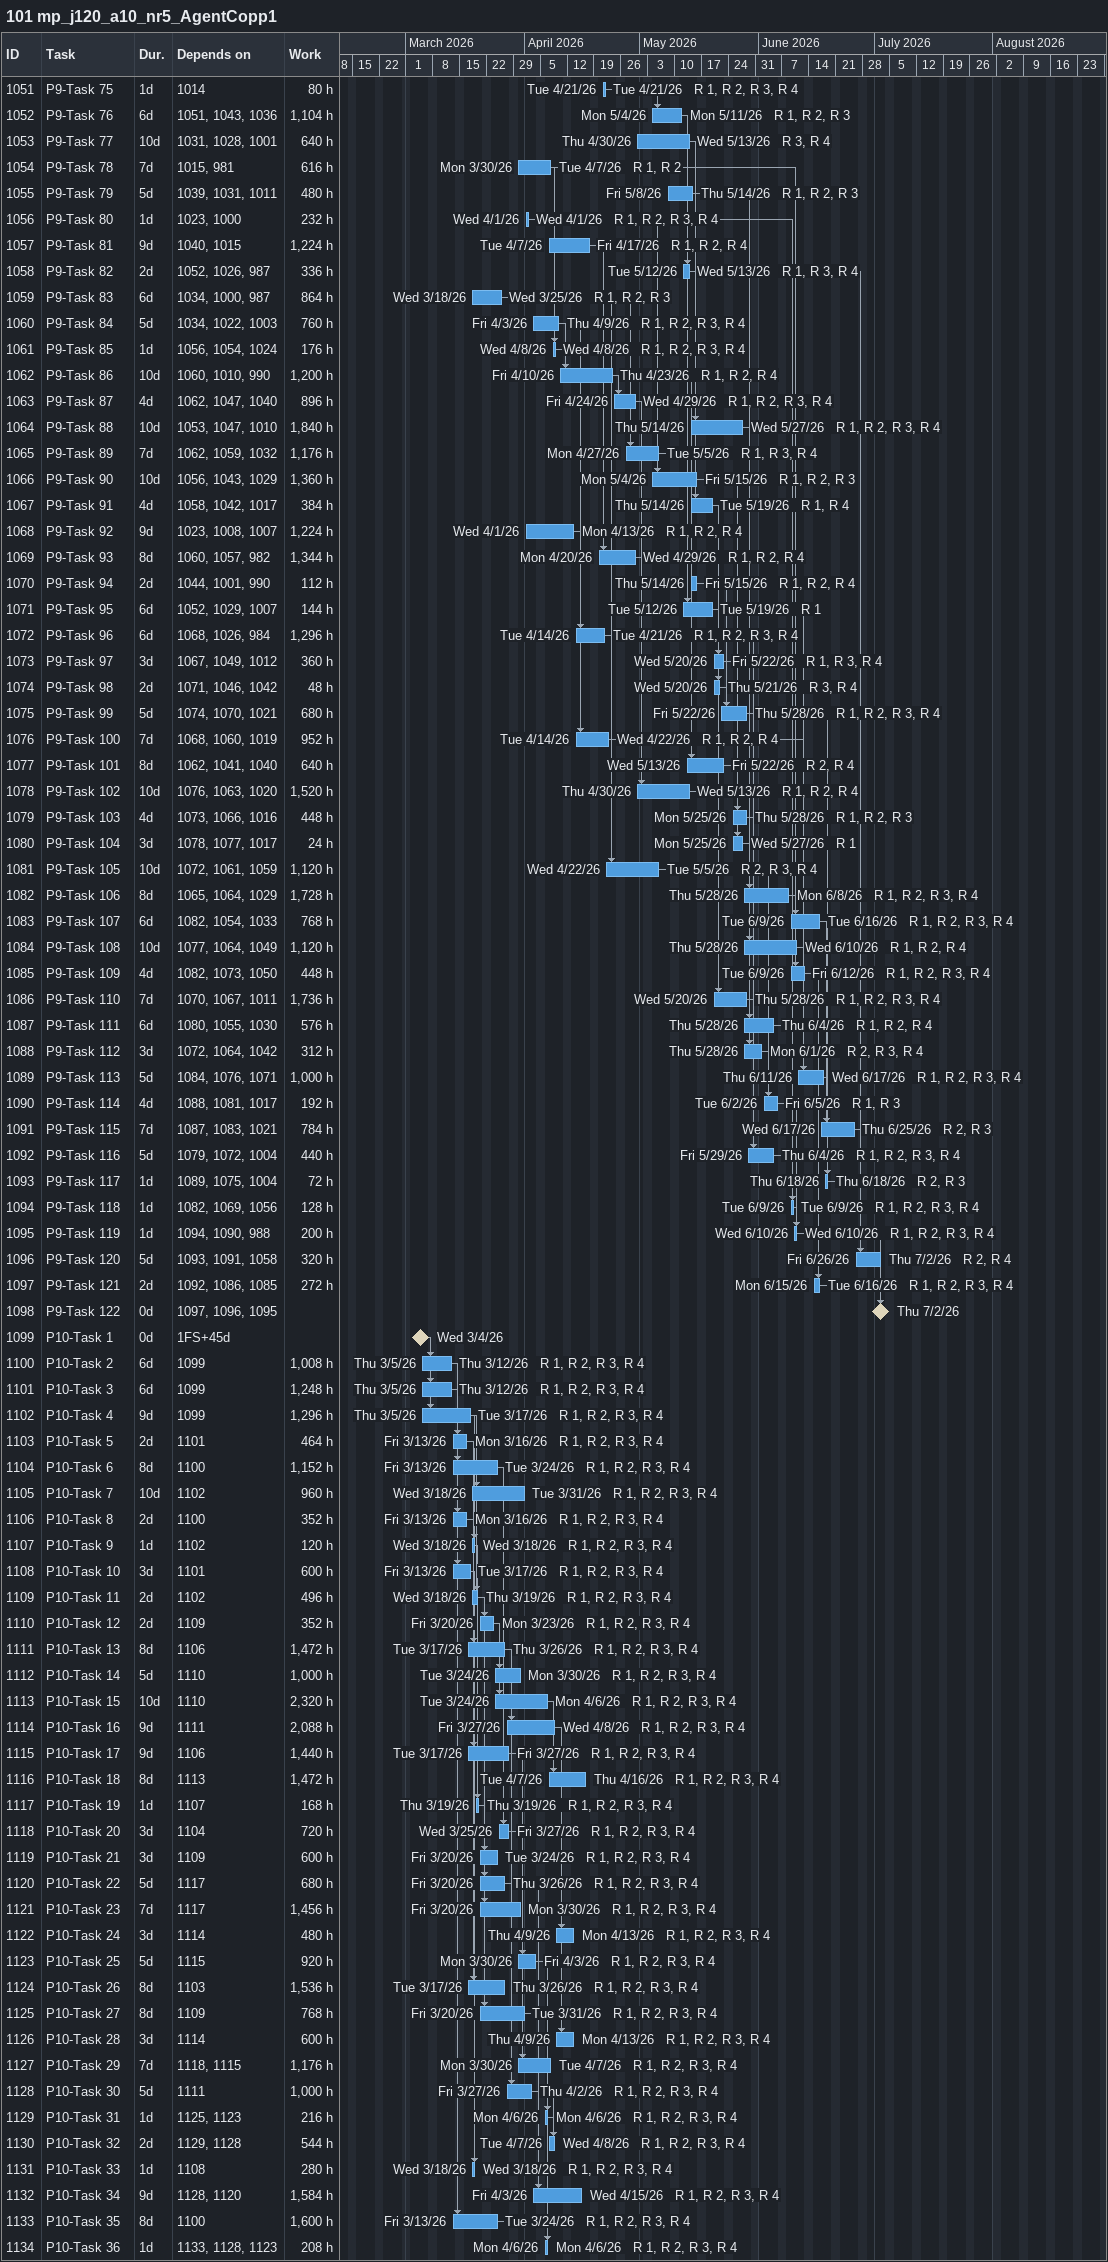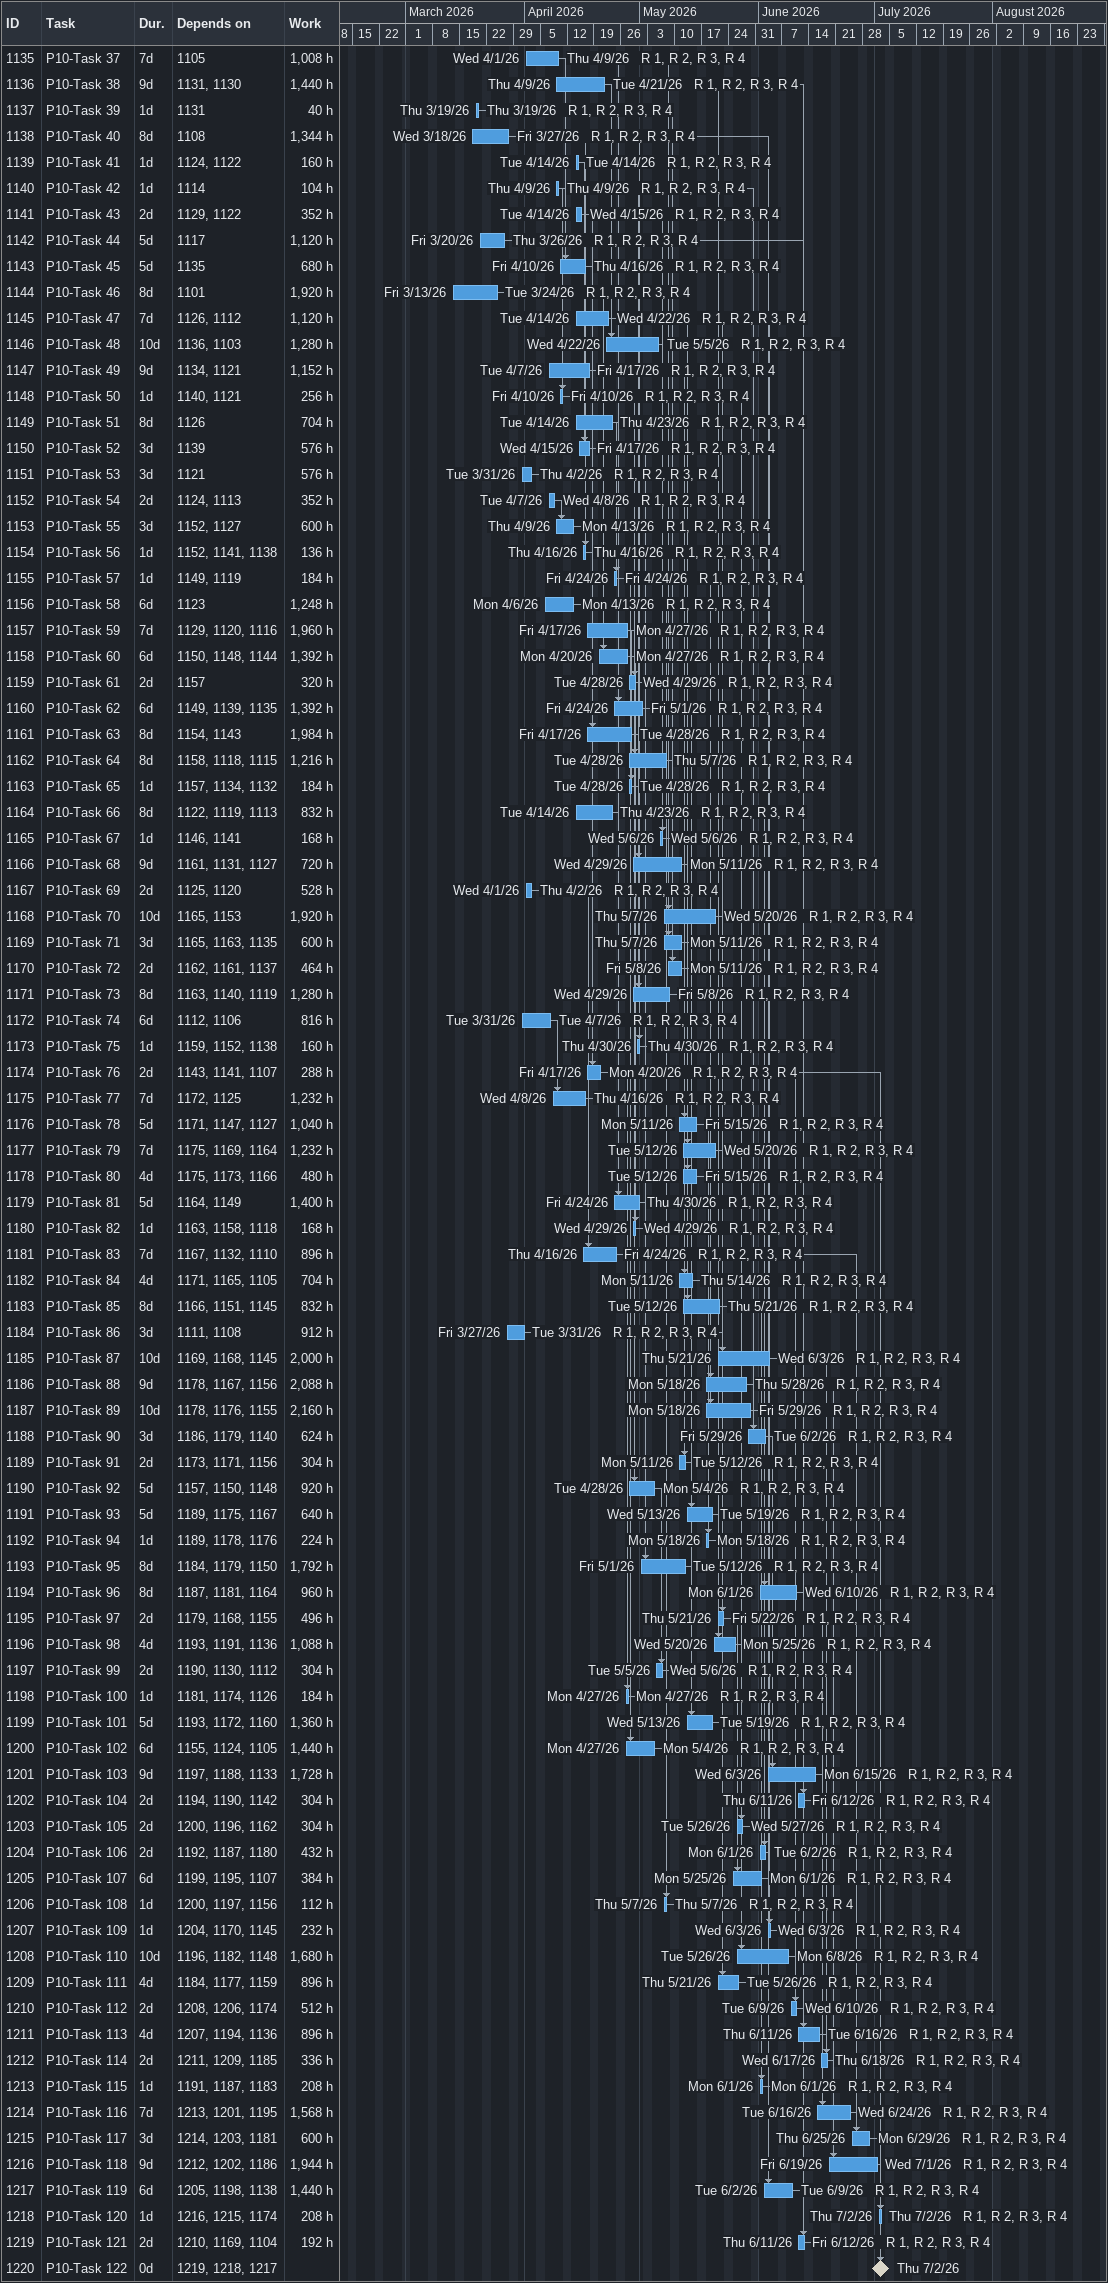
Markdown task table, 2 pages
101 mp_j120_a10_nr5_AgentCopp1

| ID | Task | Duration | Start | Finish | Predecessors | Resources | Work (h) |
|---|---|---|---|---|---|---|---|
| 1051 | P9-Task 75 | 1d | 2026-04-21 | 2026-04-21 | 1014 | R 1, R 2, R 3, R 4 | 80 |
| 1052 | P9-Task 76 | 6d | 2026-05-04 | 2026-05-11 | 1051, 1043, 1036 | R 1, R 2, R 3 | 1104 |
| 1053 | P9-Task 77 | 10d | 2026-04-30 | 2026-05-13 | 1031, 1028, 1001 | R 3, R 4 | 640 |
| 1054 | P9-Task 78 | 7d | 2026-03-30 | 2026-04-07 | 1015, 981 | R 1, R 2 | 616 |
| 1055 | P9-Task 79 | 5d | 2026-05-08 | 2026-05-14 | 1039, 1031, 1011 | R 1, R 2, R 3 | 480 |
| 1056 | P9-Task 80 | 1d | 2026-04-01 | 2026-04-01 | 1023, 1000 | R 1, R 2, R 3, R 4 | 232 |
| 1057 | P9-Task 81 | 9d | 2026-04-07 | 2026-04-17 | 1040, 1015 | R 1, R 2, R 4 | 1224 |
| 1058 | P9-Task 82 | 2d | 2026-05-12 | 2026-05-13 | 1052, 1026, 987 | R 1, R 3, R 4 | 336 |
| 1059 | P9-Task 83 | 6d | 2026-03-18 | 2026-03-25 | 1034, 1000, 987 | R 1, R 2, R 3 | 864 |
| 1060 | P9-Task 84 | 5d | 2026-04-03 | 2026-04-09 | 1034, 1022, 1003 | R 1, R 2, R 3, R 4 | 760 |
| 1061 | P9-Task 85 | 1d | 2026-04-08 | 2026-04-08 | 1056, 1054, 1024 | R 1, R 2, R 3, R 4 | 176 |
| 1062 | P9-Task 86 | 10d | 2026-04-10 | 2026-04-23 | 1060, 1010, 990 | R 1, R 2, R 4 | 1200 |
| 1063 | P9-Task 87 | 4d | 2026-04-24 | 2026-04-29 | 1062, 1047, 1040 | R 1, R 2, R 3, R 4 | 896 |
| 1064 | P9-Task 88 | 10d | 2026-05-14 | 2026-05-27 | 1053, 1047, 1010 | R 1, R 2, R 3, R 4 | 1840 |
| 1065 | P9-Task 89 | 7d | 2026-04-27 | 2026-05-05 | 1062, 1059, 1032 | R 1, R 3, R 4 | 1176 |
| 1066 | P9-Task 90 | 10d | 2026-05-04 | 2026-05-15 | 1056, 1043, 1029 | R 1, R 2, R 3 | 1360 |
| 1067 | P9-Task 91 | 4d | 2026-05-14 | 2026-05-19 | 1058, 1042, 1017 | R 1, R 4 | 384 |
| 1068 | P9-Task 92 | 9d | 2026-04-01 | 2026-04-13 | 1023, 1008, 1007 | R 1, R 2, R 4 | 1224 |
| 1069 | P9-Task 93 | 8d | 2026-04-20 | 2026-04-29 | 1060, 1057, 982 | R 1, R 2, R 4 | 1344 |
| 1070 | P9-Task 94 | 2d | 2026-05-14 | 2026-05-15 | 1044, 1001, 990 | R 1, R 2, R 4 | 112 |
| 1071 | P9-Task 95 | 6d | 2026-05-12 | 2026-05-19 | 1052, 1029, 1007 | R 1 | 144 |
| 1072 | P9-Task 96 | 6d | 2026-04-14 | 2026-04-21 | 1068, 1026, 984 | R 1, R 2, R 3, R 4 | 1296 |
| 1073 | P9-Task 97 | 3d | 2026-05-20 | 2026-05-22 | 1067, 1049, 1012 | R 1, R 3, R 4 | 360 |
| 1074 | P9-Task 98 | 2d | 2026-05-20 | 2026-05-21 | 1071, 1046, 1042 | R 3, R 4 | 48 |
| 1075 | P9-Task 99 | 5d | 2026-05-22 | 2026-05-28 | 1074, 1070, 1021 | R 1, R 2, R 3, R 4 | 680 |
| 1076 | P9-Task 100 | 7d | 2026-04-14 | 2026-04-22 | 1068, 1060, 1019 | R 1, R 2, R 4 | 952 |
| 1077 | P9-Task 101 | 8d | 2026-05-13 | 2026-05-22 | 1062, 1041, 1040 | R 2, R 4 | 640 |
| 1078 | P9-Task 102 | 10d | 2026-04-30 | 2026-05-13 | 1076, 1063, 1020 | R 1, R 2, R 4 | 1520 |
| 1079 | P9-Task 103 | 4d | 2026-05-25 | 2026-05-28 | 1073, 1066, 1016 | R 1, R 2, R 3 | 448 |
| 1080 | P9-Task 104 | 3d | 2026-05-25 | 2026-05-27 | 1078, 1077, 1017 | R 1 | 24 |
| 1081 | P9-Task 105 | 10d | 2026-04-22 | 2026-05-05 | 1072, 1061, 1059 | R 2, R 3, R 4 | 1120 |
| 1082 | P9-Task 106 | 8d | 2026-05-28 | 2026-06-08 | 1065, 1064, 1029 | R 1, R 2, R 3, R 4 | 1728 |
| 1083 | P9-Task 107 | 6d | 2026-06-09 | 2026-06-16 | 1082, 1054, 1033 | R 1, R 2, R 3, R 4 | 768 |
| 1084 | P9-Task 108 | 10d | 2026-05-28 | 2026-06-10 | 1077, 1064, 1049 | R 1, R 2, R 4 | 1120 |
| 1085 | P9-Task 109 | 4d | 2026-06-09 | 2026-06-12 | 1082, 1073, 1050 | R 1, R 2, R 3, R 4 | 448 |
| 1086 | P9-Task 110 | 7d | 2026-05-20 | 2026-05-28 | 1070, 1067, 1011 | R 1, R 2, R 3, R 4 | 1736 |
| 1087 | P9-Task 111 | 6d | 2026-05-28 | 2026-06-04 | 1080, 1055, 1030 | R 1, R 2, R 4 | 576 |
| 1088 | P9-Task 112 | 3d | 2026-05-28 | 2026-06-01 | 1072, 1064, 1042 | R 2, R 3, R 4 | 312 |
| 1089 | P9-Task 113 | 5d | 2026-06-11 | 2026-06-17 | 1084, 1076, 1071 | R 1, R 2, R 3, R 4 | 1000 |
| 1090 | P9-Task 114 | 4d | 2026-06-02 | 2026-06-05 | 1088, 1081, 1017 | R 1, R 3 | 192 |
| 1091 | P9-Task 115 | 7d | 2026-06-17 | 2026-06-25 | 1087, 1083, 1021 | R 2, R 3 | 784 |
| 1092 | P9-Task 116 | 5d | 2026-05-29 | 2026-06-04 | 1079, 1072, 1004 | R 1, R 2, R 3, R 4 | 440 |
| 1093 | P9-Task 117 | 1d | 2026-06-18 | 2026-06-18 | 1089, 1075, 1004 | R 2, R 3 | 72 |
| 1094 | P9-Task 118 | 1d | 2026-06-09 | 2026-06-09 | 1082, 1069, 1056 | R 1, R 2, R 3, R 4 | 128 |
| 1095 | P9-Task 119 | 1d | 2026-06-10 | 2026-06-10 | 1094, 1090, 988 | R 1, R 2, R 3, R 4 | 200 |
| 1096 | P9-Task 120 | 5d | 2026-06-26 | 2026-07-02 | 1093, 1091, 1058 | R 2, R 4 | 320 |
| 1097 | P9-Task 121 | 2d | 2026-06-15 | 2026-06-16 | 1092, 1086, 1085 | R 1, R 2, R 3, R 4 | 272 |
| 1098 | P9-Task 122 | 0d | 2026-07-02 | 2026-07-02 | 1097, 1096, 1095 |  |  |
| 1099 | P10-Task 1 | 0d | 2026-03-04 | 2026-03-04 | 1FS+45d |  |  |
| 1100 | P10-Task 2 | 6d | 2026-03-05 | 2026-03-12 | 1099 | R 1, R 2, R 3, R 4 | 1008 |
| 1101 | P10-Task 3 | 6d | 2026-03-05 | 2026-03-12 | 1099 | R 1, R 2, R 3, R 4 | 1248 |
| 1102 | P10-Task 4 | 9d | 2026-03-05 | 2026-03-17 | 1099 | R 1, R 2, R 3, R 4 | 1296 |
| 1103 | P10-Task 5 | 2d | 2026-03-13 | 2026-03-16 | 1101 | R 1, R 2, R 3, R 4 | 464 |
| 1104 | P10-Task 6 | 8d | 2026-03-13 | 2026-03-24 | 1100 | R 1, R 2, R 3, R 4 | 1152 |
| 1105 | P10-Task 7 | 10d | 2026-03-18 | 2026-03-31 | 1102 | R 1, R 2, R 3, R 4 | 960 |
| 1106 | P10-Task 8 | 2d | 2026-03-13 | 2026-03-16 | 1100 | R 1, R 2, R 3, R 4 | 352 |
| 1107 | P10-Task 9 | 1d | 2026-03-18 | 2026-03-18 | 1102 | R 1, R 2, R 3, R 4 | 120 |
| 1108 | P10-Task 10 | 3d | 2026-03-13 | 2026-03-17 | 1101 | R 1, R 2, R 3, R 4 | 600 |
| 1109 | P10-Task 11 | 2d | 2026-03-18 | 2026-03-19 | 1102 | R 1, R 2, R 3, R 4 | 496 |
| 1110 | P10-Task 12 | 2d | 2026-03-20 | 2026-03-23 | 1109 | R 1, R 2, R 3, R 4 | 352 |
| 1111 | P10-Task 13 | 8d | 2026-03-17 | 2026-03-26 | 1106 | R 1, R 2, R 3, R 4 | 1472 |
| 1112 | P10-Task 14 | 5d | 2026-03-24 | 2026-03-30 | 1110 | R 1, R 2, R 3, R 4 | 1000 |
| 1113 | P10-Task 15 | 10d | 2026-03-24 | 2026-04-06 | 1110 | R 1, R 2, R 3, R 4 | 2320 |
| 1114 | P10-Task 16 | 9d | 2026-03-27 | 2026-04-08 | 1111 | R 1, R 2, R 3, R 4 | 2088 |
| 1115 | P10-Task 17 | 9d | 2026-03-17 | 2026-03-27 | 1106 | R 1, R 2, R 3, R 4 | 1440 |
| 1116 | P10-Task 18 | 8d | 2026-04-07 | 2026-04-16 | 1113 | R 1, R 2, R 3, R 4 | 1472 |
| 1117 | P10-Task 19 | 1d | 2026-03-19 | 2026-03-19 | 1107 | R 1, R 2, R 3, R 4 | 168 |
| 1118 | P10-Task 20 | 3d | 2026-03-25 | 2026-03-27 | 1104 | R 1, R 2, R 3, R 4 | 720 |
| 1119 | P10-Task 21 | 3d | 2026-03-20 | 2026-03-24 | 1109 | R 1, R 2, R 3, R 4 | 600 |
| 1120 | P10-Task 22 | 5d | 2026-03-20 | 2026-03-26 | 1117 | R 1, R 2, R 3, R 4 | 680 |
| 1121 | P10-Task 23 | 7d | 2026-03-20 | 2026-03-30 | 1117 | R 1, R 2, R 3, R 4 | 1456 |
| 1122 | P10-Task 24 | 3d | 2026-04-09 | 2026-04-13 | 1114 | R 1, R 2, R 3, R 4 | 480 |
| 1123 | P10-Task 25 | 5d | 2026-03-30 | 2026-04-03 | 1115 | R 1, R 2, R 3, R 4 | 920 |
| 1124 | P10-Task 26 | 8d | 2026-03-17 | 2026-03-26 | 1103 | R 1, R 2, R 3, R 4 | 1536 |
| 1125 | P10-Task 27 | 8d | 2026-03-20 | 2026-03-31 | 1109 | R 1, R 2, R 3, R 4 | 768 |
| 1126 | P10-Task 28 | 3d | 2026-04-09 | 2026-04-13 | 1114 | R 1, R 2, R 3, R 4 | 600 |
| 1127 | P10-Task 29 | 7d | 2026-03-30 | 2026-04-07 | 1118, 1115 | R 1, R 2, R 3, R 4 | 1176 |
| 1128 | P10-Task 30 | 5d | 2026-03-27 | 2026-04-02 | 1111 | R 1, R 2, R 3, R 4 | 1000 |
| 1129 | P10-Task 31 | 1d | 2026-04-06 | 2026-04-06 | 1125, 1123 | R 1, R 2, R 3, R 4 | 216 |
| 1130 | P10-Task 32 | 2d | 2026-04-07 | 2026-04-08 | 1129, 1128 | R 1, R 2, R 3, R 4 | 544 |
| 1131 | P10-Task 33 | 1d | 2026-03-18 | 2026-03-18 | 1108 | R 1, R 2, R 3, R 4 | 280 |
| 1132 | P10-Task 34 | 9d | 2026-04-03 | 2026-04-15 | 1128, 1120 | R 1, R 2, R 3, R 4 | 1584 |
| 1133 | P10-Task 35 | 8d | 2026-03-13 | 2026-03-24 | 1100 | R 1, R 2, R 3, R 4 | 1600 |
| 1134 | P10-Task 36 | 1d | 2026-04-06 | 2026-04-06 | 1133, 1128, 1123 | R 1, R 2, R 3, R 4 | 208 |
| 1135 | P10-Task 37 | 7d | 2026-04-01 | 2026-04-09 | 1105 | R 1, R 2, R 3, R 4 | 1008 |
| 1136 | P10-Task 38 | 9d | 2026-04-09 | 2026-04-21 | 1131, 1130 | R 1, R 2, R 3, R 4 | 1440 |
| 1137 | P10-Task 39 | 1d | 2026-03-19 | 2026-03-19 | 1131 | R 1, R 2, R 3, R 4 | 40 |
| 1138 | P10-Task 40 | 8d | 2026-03-18 | 2026-03-27 | 1108 | R 1, R 2, R 3, R 4 | 1344 |
| 1139 | P10-Task 41 | 1d | 2026-04-14 | 2026-04-14 | 1124, 1122 | R 1, R 2, R 3, R 4 | 160 |
| 1140 | P10-Task 42 | 1d | 2026-04-09 | 2026-04-09 | 1114 | R 1, R 2, R 3, R 4 | 104 |
| 1141 | P10-Task 43 | 2d | 2026-04-14 | 2026-04-15 | 1129, 1122 | R 1, R 2, R 3, R 4 | 352 |
| 1142 | P10-Task 44 | 5d | 2026-03-20 | 2026-03-26 | 1117 | R 1, R 2, R 3, R 4 | 1120 |
| 1143 | P10-Task 45 | 5d | 2026-04-10 | 2026-04-16 | 1135 | R 1, R 2, R 3, R 4 | 680 |
| 1144 | P10-Task 46 | 8d | 2026-03-13 | 2026-03-24 | 1101 | R 1, R 2, R 3, R 4 | 1920 |
| 1145 | P10-Task 47 | 7d | 2026-04-14 | 2026-04-22 | 1126, 1112 | R 1, R 2, R 3, R 4 | 1120 |
| 1146 | P10-Task 48 | 10d | 2026-04-22 | 2026-05-05 | 1136, 1103 | R 1, R 2, R 3, R 4 | 1280 |
| 1147 | P10-Task 49 | 9d | 2026-04-07 | 2026-04-17 | 1134, 1121 | R 1, R 2, R 3, R 4 | 1152 |
| 1148 | P10-Task 50 | 1d | 2026-04-10 | 2026-04-10 | 1140, 1121 | R 1, R 2, R 3, R 4 | 256 |
| 1149 | P10-Task 51 | 8d | 2026-04-14 | 2026-04-23 | 1126 | R 1, R 2, R 3, R 4 | 704 |
| 1150 | P10-Task 52 | 3d | 2026-04-15 | 2026-04-17 | 1139 | R 1, R 2, R 3, R 4 | 576 |
| 1151 | P10-Task 53 | 3d | 2026-03-31 | 2026-04-02 | 1121 | R 1, R 2, R 3, R 4 | 576 |
| 1152 | P10-Task 54 | 2d | 2026-04-07 | 2026-04-08 | 1124, 1113 | R 1, R 2, R 3, R 4 | 352 |
| 1153 | P10-Task 55 | 3d | 2026-04-09 | 2026-04-13 | 1152, 1127 | R 1, R 2, R 3, R 4 | 600 |
| 1154 | P10-Task 56 | 1d | 2026-04-16 | 2026-04-16 | 1152, 1141, 1138 | R 1, R 2, R 3, R 4 | 136 |
| 1155 | P10-Task 57 | 1d | 2026-04-24 | 2026-04-24 | 1149, 1119 | R 1, R 2, R 3, R 4 | 184 |
| 1156 | P10-Task 58 | 6d | 2026-04-06 | 2026-04-13 | 1123 | R 1, R 2, R 3, R 4 | 1248 |
| 1157 | P10-Task 59 | 7d | 2026-04-17 | 2026-04-27 | 1129, 1120, 1116 | R 1, R 2, R 3, R 4 | 1960 |
| 1158 | P10-Task 60 | 6d | 2026-04-20 | 2026-04-27 | 1150, 1148, 1144 | R 1, R 2, R 3, R 4 | 1392 |
| 1159 | P10-Task 61 | 2d | 2026-04-28 | 2026-04-29 | 1157 | R 1, R 2, R 3, R 4 | 320 |
| 1160 | P10-Task 62 | 6d | 2026-04-24 | 2026-05-01 | 1149, 1139, 1135 | R 1, R 2, R 3, R 4 | 1392 |
| 1161 | P10-Task 63 | 8d | 2026-04-17 | 2026-04-28 | 1154, 1143 | R 1, R 2, R 3, R 4 | 1984 |
| 1162 | P10-Task 64 | 8d | 2026-04-28 | 2026-05-07 | 1158, 1118, 1115 | R 1, R 2, R 3, R 4 | 1216 |
| 1163 | P10-Task 65 | 1d | 2026-04-28 | 2026-04-28 | 1157, 1134, 1132 | R 1, R 2, R 3, R 4 | 184 |
| 1164 | P10-Task 66 | 8d | 2026-04-14 | 2026-04-23 | 1122, 1119, 1113 | R 1, R 2, R 3, R 4 | 832 |
| 1165 | P10-Task 67 | 1d | 2026-05-06 | 2026-05-06 | 1146, 1141 | R 1, R 2, R 3, R 4 | 168 |
| 1166 | P10-Task 68 | 9d | 2026-04-29 | 2026-05-11 | 1161, 1131, 1127 | R 1, R 2, R 3, R 4 | 720 |
| 1167 | P10-Task 69 | 2d | 2026-04-01 | 2026-04-02 | 1125, 1120 | R 1, R 2, R 3, R 4 | 528 |
| 1168 | P10-Task 70 | 10d | 2026-05-07 | 2026-05-20 | 1165, 1153 | R 1, R 2, R 3, R 4 | 1920 |
| 1169 | P10-Task 71 | 3d | 2026-05-07 | 2026-05-11 | 1165, 1163, 1135 | R 1, R 2, R 3, R 4 | 600 |
| 1170 | P10-Task 72 | 2d | 2026-05-08 | 2026-05-11 | 1162, 1161, 1137 | R 1, R 2, R 3, R 4 | 464 |
| 1171 | P10-Task 73 | 8d | 2026-04-29 | 2026-05-08 | 1163, 1140, 1119 | R 1, R 2, R 3, R 4 | 1280 |
| 1172 | P10-Task 74 | 6d | 2026-03-31 | 2026-04-07 | 1112, 1106 | R 1, R 2, R 3, R 4 | 816 |
| 1173 | P10-Task 75 | 1d | 2026-04-30 | 2026-04-30 | 1159, 1152, 1138 | R 1, R 2, R 3, R 4 | 160 |
| 1174 | P10-Task 76 | 2d | 2026-04-17 | 2026-04-20 | 1143, 1141, 1107 | R 1, R 2, R 3, R 4 | 288 |
| 1175 | P10-Task 77 | 7d | 2026-04-08 | 2026-04-16 | 1172, 1125 | R 1, R 2, R 3, R 4 | 1232 |
| 1176 | P10-Task 78 | 5d | 2026-05-11 | 2026-05-15 | 1171, 1147, 1127 | R 1, R 2, R 3, R 4 | 1040 |
| 1177 | P10-Task 79 | 7d | 2026-05-12 | 2026-05-20 | 1175, 1169, 1164 | R 1, R 2, R 3, R 4 | 1232 |
| 1178 | P10-Task 80 | 4d | 2026-05-12 | 2026-05-15 | 1175, 1173, 1166 | R 1, R 2, R 3, R 4 | 480 |
| 1179 | P10-Task 81 | 5d | 2026-04-24 | 2026-04-30 | 1164, 1149 | R 1, R 2, R 3, R 4 | 1400 |
| 1180 | P10-Task 82 | 1d | 2026-04-29 | 2026-04-29 | 1163, 1158, 1118 | R 1, R 2, R 3, R 4 | 168 |
| 1181 | P10-Task 83 | 7d | 2026-04-16 | 2026-04-24 | 1167, 1132, 1110 | R 1, R 2, R 3, R 4 | 896 |
| 1182 | P10-Task 84 | 4d | 2026-05-11 | 2026-05-14 | 1171, 1165, 1105 | R 1, R 2, R 3, R 4 | 704 |
| 1183 | P10-Task 85 | 8d | 2026-05-12 | 2026-05-21 | 1166, 1151, 1145 | R 1, R 2, R 3, R 4 | 832 |
| 1184 | P10-Task 86 | 3d | 2026-03-27 | 2026-03-31 | 1111, 1108 | R 1, R 2, R 3, R 4 | 912 |
| 1185 | P10-Task 87 | 10d | 2026-05-21 | 2026-06-03 | 1169, 1168, 1145 | R 1, R 2, R 3, R 4 | 2000 |
| 1186 | P10-Task 88 | 9d | 2026-05-18 | 2026-05-28 | 1178, 1167, 1156 | R 1, R 2, R 3, R 4 | 2088 |
| 1187 | P10-Task 89 | 10d | 2026-05-18 | 2026-05-29 | 1178, 1176, 1155 | R 1, R 2, R 3, R 4 | 2160 |
| 1188 | P10-Task 90 | 3d | 2026-05-29 | 2026-06-02 | 1186, 1179, 1140 | R 1, R 2, R 3, R 4 | 624 |
| 1189 | P10-Task 91 | 2d | 2026-05-11 | 2026-05-12 | 1173, 1171, 1156 | R 1, R 2, R 3, R 4 | 304 |
| 1190 | P10-Task 92 | 5d | 2026-04-28 | 2026-05-04 | 1157, 1150, 1148 | R 1, R 2, R 3, R 4 | 920 |
| 1191 | P10-Task 93 | 5d | 2026-05-13 | 2026-05-19 | 1189, 1175, 1167 | R 1, R 2, R 3, R 4 | 640 |
| 1192 | P10-Task 94 | 1d | 2026-05-18 | 2026-05-18 | 1189, 1178, 1176 | R 1, R 2, R 3, R 4 | 224 |
| 1193 | P10-Task 95 | 8d | 2026-05-01 | 2026-05-12 | 1184, 1179, 1150 | R 1, R 2, R 3, R 4 | 1792 |
| 1194 | P10-Task 96 | 8d | 2026-06-01 | 2026-06-10 | 1187, 1181, 1164 | R 1, R 2, R 3, R 4 | 960 |
| 1195 | P10-Task 97 | 2d | 2026-05-21 | 2026-05-22 | 1179, 1168, 1155 | R 1, R 2, R 3, R 4 | 496 |
| 1196 | P10-Task 98 | 4d | 2026-05-20 | 2026-05-25 | 1193, 1191, 1136 | R 1, R 2, R 3, R 4 | 1088 |
| 1197 | P10-Task 99 | 2d | 2026-05-05 | 2026-05-06 | 1190, 1130, 1112 | R 1, R 2, R 3, R 4 | 304 |
| 1198 | P10-Task 100 | 1d | 2026-04-27 | 2026-04-27 | 1181, 1174, 1126 | R 1, R 2, R 3, R 4 | 184 |
| 1199 | P10-Task 101 | 5d | 2026-05-13 | 2026-05-19 | 1193, 1172, 1160 | R 1, R 2, R 3, R 4 | 1360 |
| 1200 | P10-Task 102 | 6d | 2026-04-27 | 2026-05-04 | 1155, 1124, 1105 | R 1, R 2, R 3, R 4 | 1440 |
| 1201 | P10-Task 103 | 9d | 2026-06-03 | 2026-06-15 | 1197, 1188, 1133 | R 1, R 2, R 3, R 4 | 1728 |
| 1202 | P10-Task 104 | 2d | 2026-06-11 | 2026-06-12 | 1194, 1190, 1142 | R 1, R 2, R 3, R 4 | 304 |
| 1203 | P10-Task 105 | 2d | 2026-05-26 | 2026-05-27 | 1200, 1196, 1162 | R 1, R 2, R 3, R 4 | 304 |
| 1204 | P10-Task 106 | 2d | 2026-06-01 | 2026-06-02 | 1192, 1187, 1180 | R 1, R 2, R 3, R 4 | 432 |
| 1205 | P10-Task 107 | 6d | 2026-05-25 | 2026-06-01 | 1199, 1195, 1107 | R 1, R 2, R 3, R 4 | 384 |
| 1206 | P10-Task 108 | 1d | 2026-05-07 | 2026-05-07 | 1200, 1197, 1156 | R 1, R 2, R 3, R 4 | 112 |
| 1207 | P10-Task 109 | 1d | 2026-06-03 | 2026-06-03 | 1204, 1170, 1145 | R 1, R 2, R 3, R 4 | 232 |
| 1208 | P10-Task 110 | 10d | 2026-05-26 | 2026-06-08 | 1196, 1182, 1148 | R 1, R 2, R 3, R 4 | 1680 |
| 1209 | P10-Task 111 | 4d | 2026-05-21 | 2026-05-26 | 1184, 1177, 1159 | R 1, R 2, R 3, R 4 | 896 |
| 1210 | P10-Task 112 | 2d | 2026-06-09 | 2026-06-10 | 1208, 1206, 1174 | R 1, R 2, R 3, R 4 | 512 |
| 1211 | P10-Task 113 | 4d | 2026-06-11 | 2026-06-16 | 1207, 1194, 1136 | R 1, R 2, R 3, R 4 | 896 |
| 1212 | P10-Task 114 | 2d | 2026-06-17 | 2026-06-18 | 1211, 1209, 1185 | R 1, R 2, R 3, R 4 | 336 |
| 1213 | P10-Task 115 | 1d | 2026-06-01 | 2026-06-01 | 1191, 1187, 1183 | R 1, R 2, R 3, R 4 | 208 |
| 1214 | P10-Task 116 | 7d | 2026-06-16 | 2026-06-24 | 1213, 1201, 1195 | R 1, R 2, R 3, R 4 | 1568 |
| 1215 | P10-Task 117 | 3d | 2026-06-25 | 2026-06-29 | 1214, 1203, 1181 | R 1, R 2, R 3, R 4 | 600 |
| 1216 | P10-Task 118 | 9d | 2026-06-19 | 2026-07-01 | 1212, 1202, 1186 | R 1, R 2, R 3, R 4 | 1944 |
| 1217 | P10-Task 119 | 6d | 2026-06-02 | 2026-06-09 | 1205, 1198, 1138 | R 1, R 2, R 3, R 4 | 1440 |
| 1218 | P10-Task 120 | 1d | 2026-07-02 | 2026-07-02 | 1216, 1215, 1174 | R 1, R 2, R 3, R 4 | 208 |
| 1219 | P10-Task 121 | 2d | 2026-06-11 | 2026-06-12 | 1210, 1169, 1104 | R 1, R 2, R 3, R 4 | 192 |
| 1220 | P10-Task 122 | 0d | 2026-07-02 | 2026-07-02 | 1219, 1218, 1217 |  |  |
